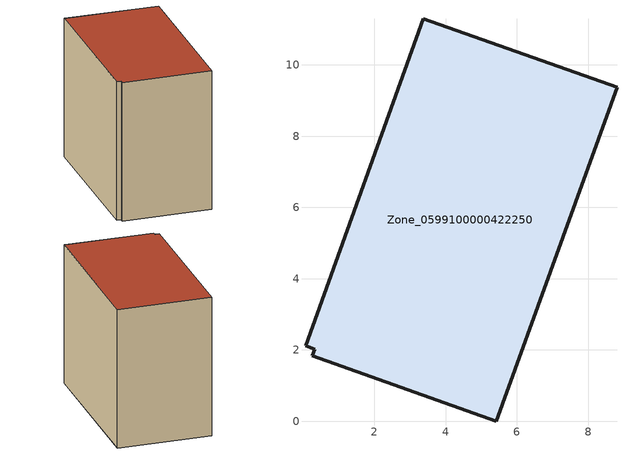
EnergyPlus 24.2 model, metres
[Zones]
Zone_0599100000422250
 floor ground (C_G): 0.26,1.83 0.32,2.02 0.07,2.12 3.38,11.29 8.81,9.37 5.42,0 z0.56
 wall outside (C_F): 5.42,0 8.81,9.37 3.38,11.29 0.07,2.12 0.32,2.02 0.26,1.83 5.42,0 z0.56:9.28
 roof outside (C_R): 0.32,2.02 0.26,1.83 5.42,0 8.81,9.37 3.38,11.29 0.07,2.12 z9.28
[BUILDING]
Pand.0599100000422250: North Axis=0; Terrain=City; Loads Convergence Tolerance Value=0.04; Temperature Convergence Tolerance Value=0.4; Solar Distribution=FullExterior; Maximum Number of Warmup Days=25; Minimum Number of Warmup Days=1
[Site:Location]
Rotterdam.The.Hague.AP_ZH_NLD Design_Conditions: Latitude=51.96; Longitude=4.45; Time Zone=1; Elevation=-4.5
[SITE:GROUNDTEMPERATURE:BUILDINGSURFACE]
18, 18, 18, 18, 18, 18, 18, 18, 18, 18, 18, 18
[MATERIAL] Thermal Absorptance=0.9; Solar Absorptance=0.7; Visible Absorptance=0.7
Name | Roughness | Thickness | Conductivity | Density | Specific Heat
G.TI.1992-2005 | MediumSmooth | 0.15 | 0.06 | 540 | 1210
F.TI.1992-2005 | Rough | 0.3 | 0.12 | 1920 | 840
R.TI.1992-2005 | MediumRough | 0.2 | 0.08 | 1500 | 1000
[CONSTRUCTION]
C_G: G.TI.1992-2005
C_F: F.TI.1992-2005
C_R: R.TI.1992-2005
[ZONE]
Zone_0599100000422250: Type=1; Multiplier=1; Ceiling Height=Autocalculate; Volume=Autocalculate; Floor Area=autocalculate; Part of Total Floor Area=Yes
[ZONEINFILTRATION:DESIGNFLOWRATE]
Infil_Zone_0599100000422250: Zone or ZoneList or Space or SpaceList=Zone_0599100000422250; Schedule=AlwaysOn; Design Flow Rate Calculation Method=Flow/Area; Flow Rate per Floor Area=0.0015; Constant Term Coefficient=1; Temperature Term Coefficient=0; Velocity Term Coefficient=0; Velocity Squared Term Coefficient=0
[HVACTEMPLATE:ZONE:IDEALLOADSAIRSYSTEM]
Zone_0599100000422250: Maximum Heating Supply Air Temperature=50; Minimum Cooling Supply Air Temperature=13; Maximum Heating Supply Air Humidity Ratio=0.0156; Minimum Cooling Supply Air Humidity Ratio=0.0077; Heating Limit=NoLimit; Cooling Limit=NoLimit; Dehumidification Control Type=ConstantSensibleHeatRatio; Cooling Sensible Heat Ratio=0.7; Dehumidification Setpoint=60; Humidification Control Type=None; Humidification Setpoint=30; Outdoor Air Method=None; Outdoor Air Flow Rate per Person=0.00944; Outdoor Air Flow Rate per Zone Floor Area=0; Outdoor Air Flow Rate per Zone=0; Demand Controlled Ventilation Type=None; Outdoor Air Economizer Type=NoEconomizer; Heat Recovery Type=None; Sensible Heat Recovery Effectiveness=0.7; Latent Heat Recovery Effectiveness=0.65
[ZONECONTROL:THERMOSTAT]
ThermostatControl_Zone_0599100000422250: Zone or ZoneList=Zone_0599100000422250; Control Type Schedule=DualSetpointControlType; Control 1=Thermostat_Zone_0599100000422250; Temperature Difference Between Cutout And Setpoint=0
[THERMOSTATSETPOINT:DUALSETPOINT]
Thermostat_Zone_0599100000422250: Heating Setpoint Temperature Schedule=HeatingSetpoint_Zone_0599100000422250; Cooling Setpoint Temperature Schedule=CoolingSetpoint_Zone_0599100000422250
[SCHEDULE:COMPACT]
HeatingSetpoint_Zone_0599100000422250: Through: 12/31, For: AllDays, Until: 24:00, 21
CoolingSetpoint_Zone_0599100000422250: Through: 12/31, For: AllDays, Until: 24:00, 24
DualSetpointControlType: Through: 12/31, For: AllDays, Until: 24:00, 4
AlwaysOn: Through: 12/31, For: AllDays, Until: 24:00, 1
